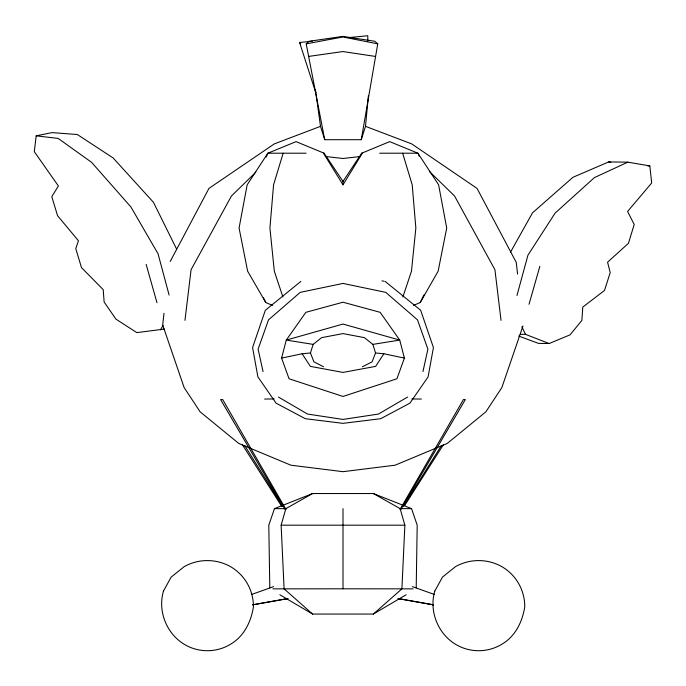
<?xml version="1.0" encoding="UTF-8"?>
<svg xmlns="http://www.w3.org/2000/svg" width="686" height="686" viewBox="0 0 686 686"><rect width="100%" height="100%" fill="white"/><g stroke="black" fill="none" stroke-linecap="round" stroke-linejoin="round"><path stroke-width="1.03" d="M343 508.635L343 588.802L413.126 588.862M416.205 587.799L417.199 525.184L411.54 508.635L373.338 493.534L312.61 493.534L274.46 508.635L268.801 525.184L269.795 587.799M373.338 493.534L400.144 508.635L404.869 525.184L401.902 588.862L373.338 614.064L312.61 614.064L279.828 594.753M316.057 94.154L320.508 126.344L324.727 139.695L361.273 139.695L365.492 126.344L368.408 95.628M164.005 313.296L162.693 324.967L184.14 387.573L200.149 411.849L238.771 443.456L290.881 465.194L343 471.685L395.119 465.194L447.229 443.456L485.851 411.849L501.86 387.573L522.964 325.979M176.568 249.001L153.467 202.319L113.087 157.917L77.329 134.525L52.007 132.612L36.187 135.828L34.3 151.666L58.413 186L51.793 196.625L57.547 215.687L78.444 240.752L75.777 248.658L81.497 267.634L103.217 289.663L104.126 302.012L115.951 319.136L136.831 332.624L164.391 329.066M184.963 320.379L191.077 269.701L231.439 196.007L255.852 172.16M361.273 139.695L377.746 43.861L374.83 41.28L342.897 36.392L309.129 41.28L306.213 43.861L324.727 139.695M422.945 371.623L427.893 349.14L417.491 319.856L385.789 292.373L343 283.421L300.211 292.373L268.509 319.856L258.108 349.14L263.055 371.623M281.594 358.092L286.285 340.085L305.853 312.327L343 302.217L380.147 312.327L399.715 340.085L404.406 358.092L396.945 378.766L343 396.457L289.055 378.766L281.594 358.092L302.14 353.762L310.441 352.973L313.15 344.381L321.605 337.641L343 333.593L364.395 337.641L372.85 344.381L375.559 352.973L372.061 361.865L362.422 366.778M516.97 295.46L527.946 255.149L555.111 213.097L594.436 177.588L627.836 162.162L649.813 165.909L651.7 182.973L627.587 211.459L634.207 224.502L628.453 243.316L607.556 262.206L610.223 272.548L604.503 290.461L582.783 307.079L581.874 320.431L570.049 334.845L549.169 343.523L538.476 343.386L518.702 336.054M312.61 614.064L284.098 588.862L281.131 525.184L285.856 508.635L312.61 493.534M529.035 304.275L539.839 266.34M283.147 153.21L273.568 184.826L269.924 228.018L274.314 271.219L282.881 296.909M402.905 296.909L411.471 271.219L415.853 228.018L412.209 184.826L402.639 153.21M266.194 157.12L267.849 153.21L296.069 141.633L324.084 153.21L343 181.421L343 184.826L323.458 153.21L324.084 153.21M413.547 305.373L420.226 302.535L423.931 294.946M170.239 261.417L208.964 188.393L274.271 143.906L320.508 126.344M510.495 252.165L532.533 212.814L572.913 177.305L608.671 161.922L627.836 162.162M160.473 329.863L163.019 325.396M420.226 302.535L438.131 271.219L446.715 228.018L438.611 184.826L417.928 153.21L389.708 141.633L361.694 153.21L343 181.421M400.015 509.441L463.427 399.561L465.348 399.561L400.924 509.441M343 184.826L362.319 153.21L361.694 153.21M403.248 506.328L441.338 445.703M404.577 505.616L443.533 444.502M404.406 358.092L383.86 353.762L375.645 366.375L343 372.421L310.355 366.375L302.14 353.762M300.88 281.414L265.328 310.286L252.577 347.553L257.893 376.88L276.072 403.145L305.296 418.7L343 423.356L380.704 418.7L409.928 403.145L428.107 376.88L433.423 347.553L420.672 310.286L385.12 281.414M373.338 614.064L406.155 594.753M407.553 397.065L378.483 414.052L343 419.429L307.517 414.052L278.447 397.065M251.462 594.513L273.628 586.641M306.213 43.861L342.897 36.967L377.746 43.861M252.465 604.82L288.129 598.492M252.825 604.846L287.434 598.707M372.85 344.381L399.715 340.085L343 324.058L286.285 340.085L313.15 344.381M308.666 56.415L342.889 51.544L375.293 56.415M360.013 156.562L343 158.483L325.987 156.562M315.491 89.935L315.912 93.107L299.602 42.472L312.379 41.211M348.591 37.627L367.756 35.732L367.85 41.083M264.616 399.055L274.151 398.952M306.085 153.21L267.849 153.21L247.166 184.826L239.071 228.018L247.646 271.219L265.774 302.535L272.453 305.373M379.692 153.21L417.928 153.21L419.189 156.142M274.46 508.635L285.856 508.635M400.144 508.635L411.54 508.635M281.131 525.184L404.869 525.184M272.874 588.862L343 588.802M520.177 334.305L525.527 334.365L549.169 343.523M411.849 398.952L421.384 399.055M647.704 165.883L649.813 165.909M375.559 352.973L383.86 353.762M36.187 135.828L58.164 138.426L91.564 162.308L130.889 206.923L158.054 253.82L169.099 295.031M608.671 161.922L610.789 162.239M381.956 280.866L384.066 281.226M397.871 598.492L433.535 604.82M398.566 598.707L433.175 604.846M412.372 586.641L434.538 594.513M365.492 126.344L411.729 143.906L477.036 188.393L516.249 262.361L517.57 274.031M323.578 366.778L313.939 361.865L310.441 352.973M429.385 171.414L454.561 196.007L494.923 269.701L501.037 320.379M299.602 42.472L300.691 44.015M242.235 444.502L281.817 506.508M244.765 445.703L282.769 506.328M285.007 509.441L220.609 399.561L222.701 399.561L285.993 509.441M263.458 297.793L265.774 302.535M521.909 326.819L525.527 334.365M146.161 264.393L156.965 302.697M163.457 591.109C157.557 610.977 166.526 633.667 184.268 644.308C198.314 652.849 216.364 652.849 230.41 644.308C244.036 636.394 251.067 621.868 253.443 606.75C253.468 590.166 244.808 574.877 230.41 566.585A47.24 47.154 0 0 0 184.268 566.585L171.148 577.106L163.457 591.109M434.778 591.109C428.879 610.977 437.84 633.667 455.59 644.308C469.636 652.849 487.686 652.849 501.732 644.308C515.358 636.394 522.389 621.868 524.764 606.75C524.79 590.166 516.129 574.877 501.732 566.585A47.24 47.154 0 0 0 455.59 566.585L442.47 577.106L434.778 591.109"/></g></svg>
